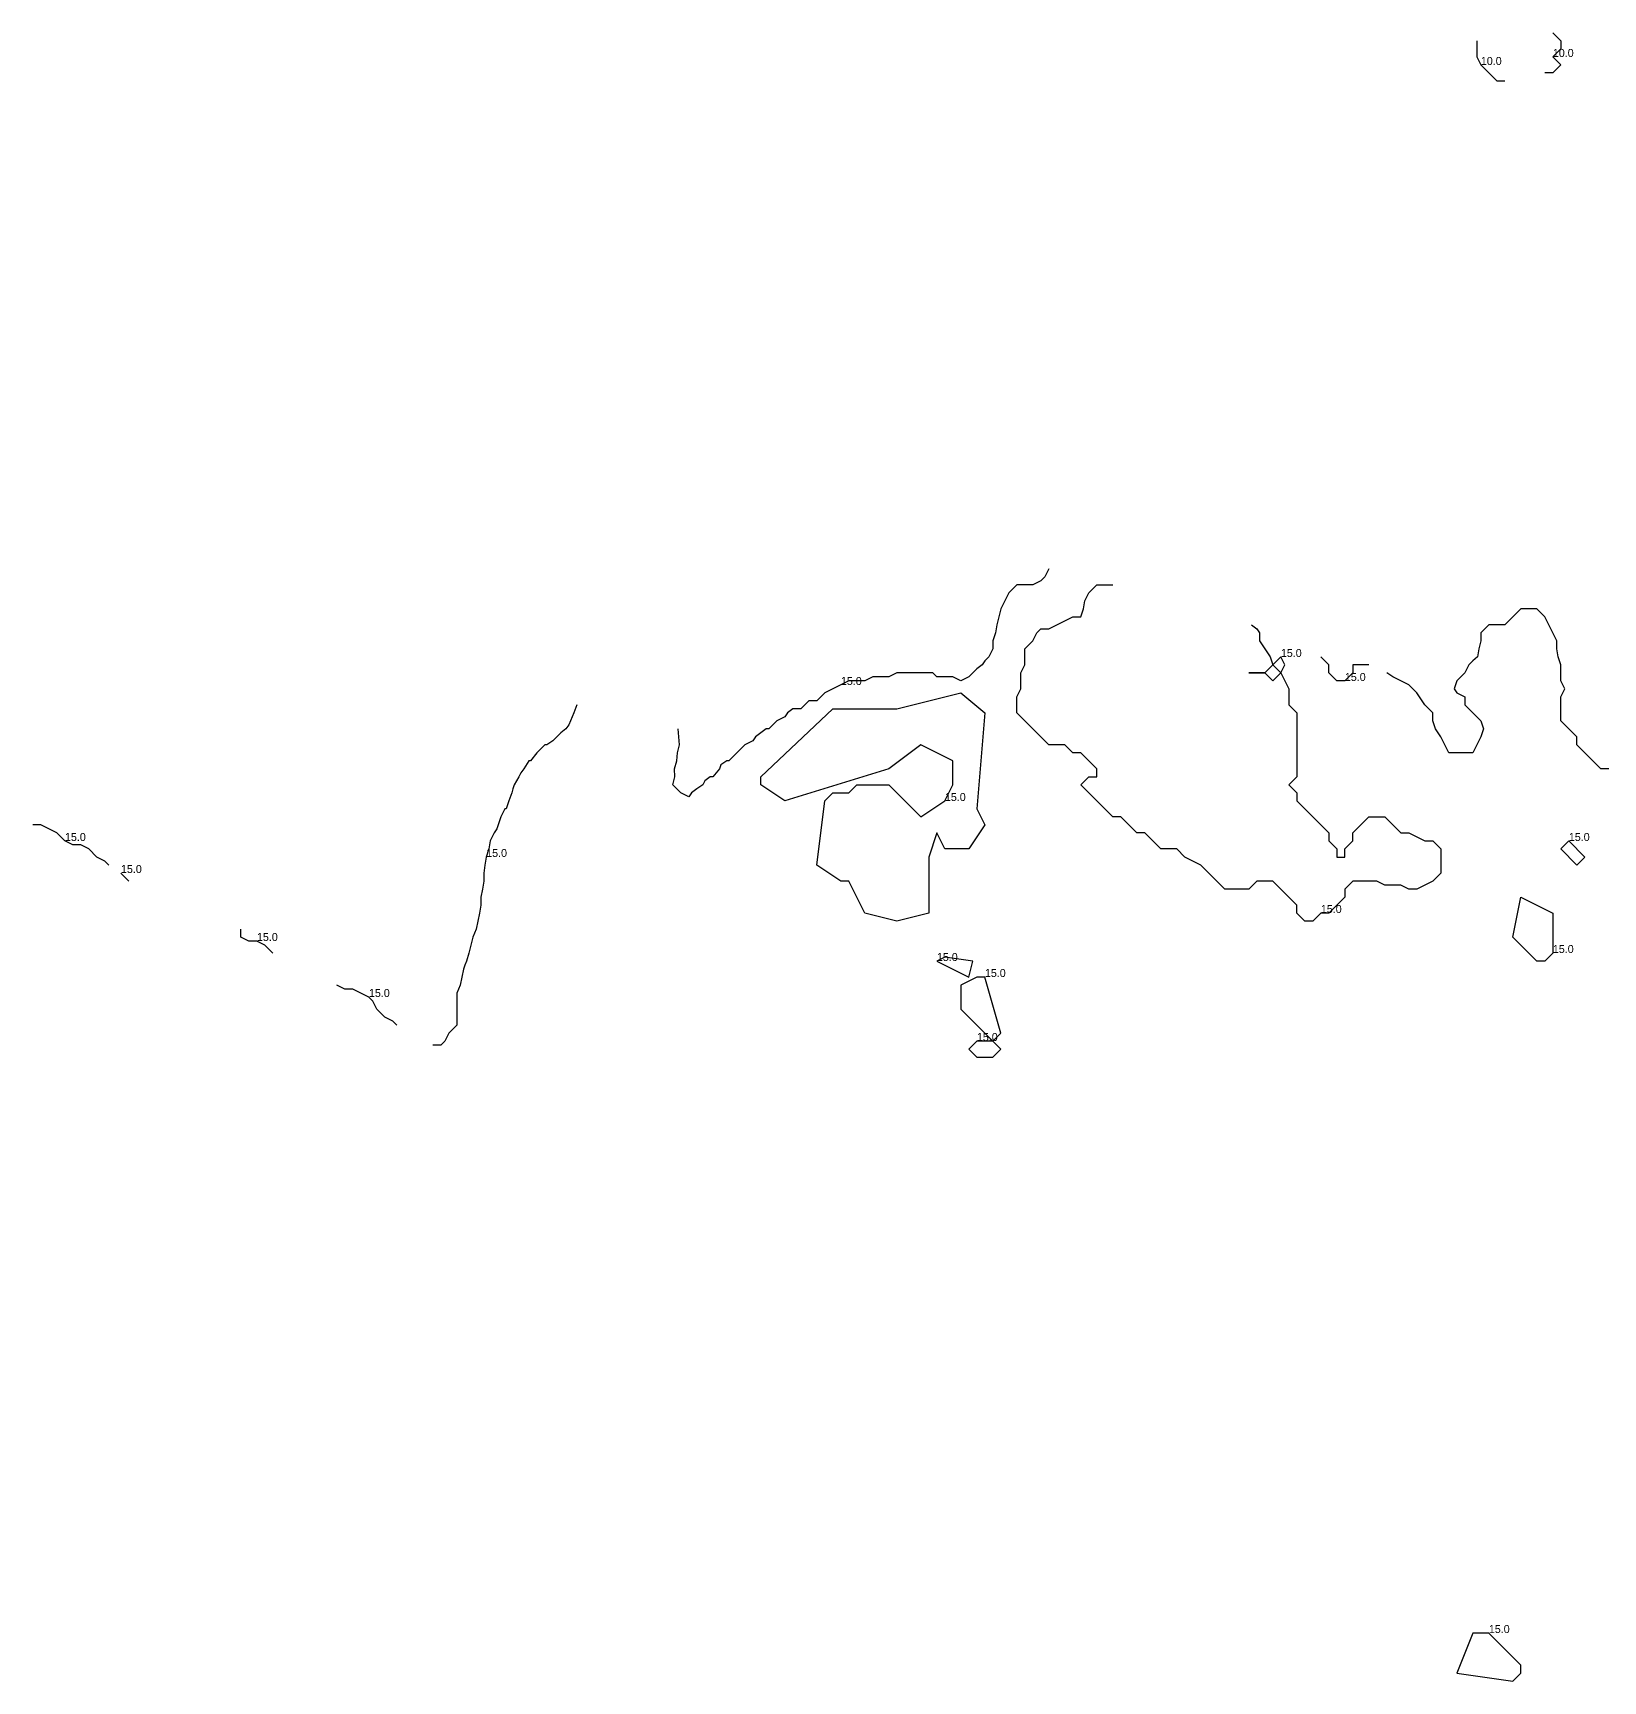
# Model space of a CAD drawing. Extents: x 509452 to 509976, y 5459453 to 5460064.
# Drawn here: x 509451.5 to 509647.8, y 5459858.5 to 5460064.5 of the extents above; entities that cross this region are included whole.
import ezdxf

# ---------------------------------------------------------------- set-up
doc = ezdxf.new("R2010")
doc.units = 0
doc.layers.add('100', color=7, linetype='CONTINUOUS')
doc.layers.add('150', color=7, linetype='CONTINUOUS')

msp = doc.modelspace()

# ---------------------------------------------------------------- linework, layer by layer
at = {"layer": '100'}
for points in [[(509632, 5460063.5), (509632, 5460062.5), (509632, 5460061.5), (509632.5, 5460060.5), (509633.5, 5460059.5), (509634.5, 5460058.5), (509635.5, 5460058.5)], [(509641.5, 5460064.5), (509642.5, 5460063.5), (509642.5, 5460062.5), (509641.5, 5460061.5), (509642.5, 5460060.5), (509641.5, 5460059.5), (509640.5, 5460059.5)]]:
    msp.add_lwpolyline(points, dxfattribs=at)
at = {"layer": '150'}
for points in [[(509578.5, 5459997.5), (509578, 5459996.5), (509577.5, 5459996), (509576.5, 5459995.5), (509575.5, 5459995.5), (509574.5, 5459995.5), (509573.5, 5459994.5), (509573, 5459993.5), (509572.5, 5459992.5), (509572.25, 5459991.5), (509572, 5459990.5), (509571.8438, 5459989.5), (509571.5, 5459988.5), (509571.5, 5459987.5), (509571, 5459986.5), (509570.5, 5459986), (509570.1562, 5459985.5), (509569.5, 5459985), (509569, 5459984.5), (509568.5, 5459984), (509567.5, 5459983.5), (509566.5, 5459984), (509565.5, 5459984), (509564.5, 5459984), (509564, 5459984.5), (509563.5, 5459984.5), (509562.5, 5459984.5), (509561.5, 5459984.5), (509560.5, 5459984.5), (509559.5, 5459984.5), (509558.5, 5459984), (509557.5, 5459984), (509556.5, 5459984), (509555.5, 5459983.5), (509554.5, 5459983.5), (509553.5, 5459983.5), (509552.5, 5459983), (509551.5, 5459982.5), (509550.5, 5459982), (509550, 5459981.5), (509549.5, 5459981), (509548.5, 5459981), (509548, 5459980.5), (509547.5, 5459980), (509546.5, 5459980), (509545.8438, 5459979.5), (509545.5, 5459979), (509544.5, 5459978.5), (509543.5, 5459977.5), (509543.1562, 5459977.5), (509542.5, 5459977), (509541.8438, 5459976.5), (509541.5, 5459976), (509540.5, 5459975.5), (509539.5, 5459974.5), (509538.5, 5459973.5), (509538.25, 5459973.5), (509537.5, 5459973), (509537.3125, 5459972.5), (509536.5, 5459971.5), (509536.1562, 5459971.5), (509535.5, 5459971), (509535.25, 5459970.5), (509534.5, 5459970), (509533.8438, 5459969.5), (509533.5, 5459969), (509532.5, 5459969.5), (509531.5, 5459970.5), (509531.75, 5459971.5), (509531.6875, 5459972.5), (509532, 5459973.5), (509532.0625, 5459974.5), (509532.3438, 5459975.5), (509532.25, 5459976.5), (509532.1562, 5459977.5)], [(509603.8438, 5459990.5), (509604.5, 5459990), (509604.8438, 5459989.5), (509604.8438, 5459988.5), (509605.5, 5459987.5), (509606.1562, 5459986.5), (509606.5, 5459985.5), (509605.5, 5459984.5), (509604.5, 5459984.5), (509603.5, 5459984.5), (509604.5, 5459984.5), (509605.5, 5459984.5), (509606.5, 5459983.5), (509607.5, 5459984.5), (509608, 5459983.5), (509608.5, 5459982.5), (509608.5, 5459981.5), (509608.5, 5459980.5), (509609.5, 5459979.5), (509609.5, 5459978.5), (509609.5, 5459977.5), (509609.5, 5459976.5), (509609.5, 5459975.5), (509609.5, 5459974.5), (509609.5, 5459973.5), (509609.5, 5459972.5), (509609.5, 5459971.5), (509608.5, 5459970.5), (509609.5, 5459969.5), (509609.5, 5459968.5), (509610.5, 5459967.5), (509611.5, 5459966.5), (509612.5, 5459965.5), (509613.5, 5459964.5), (509613.5, 5459963.5), (509614.5, 5459962.5), (509614.5, 5459961.5), (509615.5, 5459961.5), (509615.5, 5459962.5), (509616.5, 5459963.5), (509616.5, 5459964.5), (509617.5, 5459965.5), (509618.5, 5459966.5), (509619.5, 5459966.5), (509620.5, 5459966.5), (509621.5, 5459965.5), (509622.5, 5459964.5), (509623.5, 5459964.5), (509624.5, 5459964), (509625.5, 5459963.5), (509626.5, 5459963.5), (509627.5, 5459962.5), (509627.5, 5459961.5), (509627.5, 5459960.5), (509627.5, 5459959.5), (509626.5, 5459958.5), (509625.5, 5459958), (509624.5, 5459957.5), (509623.5, 5459957.5), (509622.5, 5459958), (509621.5, 5459958), (509620.5, 5459958), (509619.5, 5459958.5), (509618.5, 5459958.5), (509617.5, 5459958.5), (509616.5, 5459958.5), (509615.5, 5459957.5), (509615.5, 5459956.5), (509614.5, 5459955.5), (509613.5, 5459954.5), (509612.5, 5459954.5), (509611.5, 5459953.5), (509610.5, 5459953.5), (509609.5, 5459954.5), (509609.5, 5459955.5), (509608.5, 5459956.5), (509607.5, 5459957.5), (509606.5, 5459958.5), (509605.5, 5459958.5), (509604.5, 5459958.5), (509603.5, 5459957.5), (509602.5, 5459957.5), (509601.5, 5459957.5), (509600.5, 5459957.5), (509599.5, 5459958.5), (509598.5, 5459959.5), (509597.5, 5459960.5), (509596.5, 5459961), (509595.5, 5459961.5), (509594.5, 5459962.5), (509593.5, 5459962.5), (509592.5, 5459962.5), (509591.5, 5459963.5), (509590.5, 5459964.5), (509589.5, 5459964.5), (509588.5, 5459965.5), (509587.5, 5459966.5), (509586.5, 5459966.5), (509585.5, 5459967.5), (509584.5, 5459968.5), (509583.5, 5459969.5), (509582.5, 5459970.5), (509583.5, 5459971.5), (509584.5, 5459971.5), (509584.5, 5459972.5), (509583.5, 5459973.5), (509582.5, 5459974.5), (509581.5, 5459974.5), (509580.5, 5459975.5), (509579.5, 5459975.5), (509578.5, 5459975.5), (509577.5, 5459976.5), (509576.5, 5459977.5), (509575.5, 5459978.5), (509574.5, 5459979.5), (509574.5, 5459980.5), (509574.5, 5459981.5), (509575, 5459982.5), (509575, 5459983.5), (509575, 5459984.5), (509575.5, 5459985.5), (509575.5, 5459986.5), (509575.5, 5459987.5), (509576.5, 5459988.5), (509577, 5459989.5), (509577.5, 5459990), (509578.5, 5459990), (509579.5, 5459990.5), (509580.5, 5459991), (509581.5, 5459991.5), (509582.5, 5459991.5), (509582.8438, 5459992.5), (509583, 5459993.5), (509583.5, 5459994.5), (509584.5, 5459995.5), (509585.5, 5459995.5), (509586.5, 5459995.5)], [(509648.5, 5459972.5), (509647.5, 5459972.5), (509646.5, 5459973.5), (509645.5, 5459974.5), (509644.5, 5459975.5), (509644.5, 5459976.5), (509643.5, 5459977.5), (509642.5, 5459978.5), (509642.5, 5459979.5), (509642.5, 5459980.5), (509642.5, 5459981.5), (509643, 5459982.5), (509642.5, 5459983.5), (509642.5, 5459984.5), (509642.5, 5459985.5), (509642.1562, 5459986.5), (509642, 5459987.5), (509642, 5459988.5), (509641.5, 5459989.5), (509641, 5459990.5), (509640.5, 5459991.5), (509639.5, 5459992.5), (509638.5, 5459992.5), (509637.5, 5459992.5), (509636.5, 5459991.5), (509635.5, 5459990.5), (509634.5, 5459990.5), (509633.5, 5459990.5), (509632.5, 5459989.5), (509632.5, 5459988.5), (509632.25, 5459987.5), (509632.0938, 5459986.5), (509631.5, 5459986), (509631, 5459985.5), (509630.5, 5459984.5), (509629.5, 5459983.5), (509629.1562, 5459982.5), (509629.5, 5459982), (509630.5, 5459981.5), (509630.5, 5459980.5), (509631.5, 5459979.5), (509632.5, 5459978.5), (509632.8438, 5459977.5), (509632.5, 5459976.5), (509632, 5459975.5), (509631.5, 5459974.5), (509630.5, 5459974.5), (509629.5, 5459974.5), (509628.5, 5459974.5), (509628, 5459975.5), (509627.5, 5459976.5), (509626.8438, 5459977.5), (509626.5, 5459978.5), (509626.5, 5459979.5), (509625.5, 5459980.5), (509624.8438, 5459981.5), (509624.5, 5459982), (509624, 5459982.5), (509623.5, 5459983), (509622.5, 5459983.5), (509621.5, 5459984), (509620.75, 5459984.5)], [(509618.5, 5459985.5), (509617.5, 5459985.5), (509616.5, 5459985.5), (509616.5, 5459984.5), (509615.5, 5459983.5), (509614.5, 5459983.5), (509613.5, 5459984.5), (509613.5, 5459985.5), (509612.5, 5459986.5)], [(509519.5, 5459980.5), (509519.0938, 5459979.5), (509518.6875, 5459978.5), (509518.5, 5459978), (509518.0938, 5459977.5), (509517.5, 5459977), (509517, 5459976.5), (509516.5, 5459976), (509515.75, 5459975.5), (509515.5, 5459975.5), (509514.5, 5459974.5), (509513.6875, 5459973.5), (509513.5, 5459973.5), (509512.8438, 5459972.5), (509512.5, 5459972), (509512.2188, 5459971.5), (509511.6562, 5459970.5), (509511.5, 5459970), (509511.3438, 5459969.5), (509511, 5459968.5), (509510.6562, 5459967.5), (509510.5, 5459967.5), (509510, 5459966.5), (509509.6562, 5459965.5), (509509.5, 5459965), (509509.1562, 5459964.5), (509508.6562, 5459963.5), (509508.5, 5459962.5), (509508.1562, 5459961.5), (509508, 5459960.5), (509507.8438, 5459959.5), (509507.8438, 5459958.5), (509507.6875, 5459957.5), (509507.5, 5459956.5), (509507.5, 5459955.5), (509507.3125, 5459954.5), (509507.0938, 5459953.5), (509506.9062, 5459952.5), (509506.5, 5459951.5), (509506.25, 5459950.5), (509506, 5459949.5), (509505.6875, 5459948.5), (509505.5, 5459948), (509505.3125, 5459947.5), (509505.0938, 5459946.5), (509504.9062, 5459945.5), (509504.5, 5459944.5), (509504.5, 5459943.5), (509504.5, 5459942.5), (509504.5, 5459941.5), (509504.5, 5459940.5), (509503.5, 5459939.5), (509503, 5459938.5), (509502.5, 5459938), (509501.5, 5459938)], [(509461, 5459960.5), (509460.5, 5459961), (509459.5, 5459961.5), (509458.5, 5459962.5), (509457.5, 5459963), (509456.5, 5459963), (509455.5, 5459963.5), (509454.5, 5459964.5), (509453.5, 5459965), (509452.5, 5459965.5), (509451.5, 5459965.5)], [(509462.5, 5459959.5), (509463.5, 5459958.5)], [(509481.5, 5459949.5), (509480.5, 5459950.5), (509479.5, 5459951), (509478.5, 5459951), (509477.5, 5459951.5), (509477.5, 5459952.5)], [(509497, 5459940.5), (509496.5, 5459941), (509495.5, 5459941.5), (509494.5, 5459942.5), (509494, 5459943.5), (509493.5, 5459944), (509492.5, 5459944.5), (509491.5, 5459945), (509490.5, 5459945), (509489.5, 5459945.5)]]:
    msp.add_lwpolyline(points, dxfattribs=at)
for points in [[(509608, 5459985.5), (509607.5, 5459986.5), (509606.5, 5459985.5), (509607.5, 5459984.5)], [(509564.5, 5459964.5), (509563.5, 5459961.5), (509563.5, 5459954.5), (509559.5, 5459953.5), (509555.5, 5459954.5), (509553.5, 5459958.5), (509552.5, 5459958.5), (509549.5, 5459960.5), (509550.5, 5459968.5), (509551.5, 5459969.5), (509552.5, 5459969.5), (509553.5, 5459969.5), (509554.5, 5459970.5), (509558.5, 5459970.5), (509562.5, 5459966.5), (509565.5, 5459968.5), (509566.5, 5459970.5), (509566.5, 5459973.5), (509562.5, 5459975.5), (509558.5, 5459972.5), (509545.5, 5459968.5), (509542.5, 5459970.5), (509542.5, 5459971.5), (509551.5, 5459980), (509559.5, 5459980), (509567.5, 5459982), (509570.5, 5459979.5), (509569.5, 5459967.5), (509570.5, 5459965.5), (509568.5, 5459962.5), (509565.5, 5459962.5)], [(509645.5, 5459961.5), (509643.5, 5459963.5), (509642.5, 5459962.5), (509644.5, 5459960.5)], [(509637.5, 5459956.5), (509641.5, 5459954.5), (509641.5, 5459949.5), (509640.5, 5459948.5), (509639.5, 5459948.5), (509636.5, 5459951.5)], [(509565.5, 5459949), (509564.5, 5459948.5), (509568.5, 5459946.5), (509569, 5459948.5)], [(509571.5, 5459938.5), (509572.5, 5459939.5), (509570.5, 5459946.5), (509569.5, 5459946.5), (509567.5, 5459945.5), (509567.5, 5459942.5)], [(509572.5, 5459937.5), (509571.5, 5459938.5), (509570.5, 5459938.5), (509569.5, 5459938.5), (509568.5, 5459937.5), (509569.5, 5459936.5), (509570.5, 5459936.5), (509571.5, 5459936.5)], [(509637.5, 5459859.5), (509637.5, 5459860.5), (509633.5, 5459864.5), (509631.5, 5459864.5), (509629.5, 5459859.5), (509636.5, 5459858.5)]]:
    msp.add_lwpolyline(points, close=True, dxfattribs=at)

# ---------------------------------------------------------------- texts
at = {"layer": '100'}
for p in [(509632.5, 5460060.5, 10), (509641.5, 5460061.5, 10)]:
    msp.add_text('10.0', height=1, dxfattribs=at).set_placement(p)
at = {"layer": '150'}
for p in [(509607.5, 5459986.5, 15), (509552.5, 5459983, 15), (509615.5, 5459983.5, 15), (509565.5, 5459968.5, 15), (509455.5, 5459963.5, 15), (509643.5, 5459963.5, 15), (509508.1562, 5459961.5, 15), (509462.5, 5459959.5, 15), (509612.5, 5459954.5, 15), (509479.5, 5459951, 15), (509641.5, 5459949.5, 15), (509564.5, 5459948.5, 15), (509570.5, 5459946.5, 15), (509493.5, 5459944, 15), (509569.5, 5459938.5, 15), (509633.5, 5459864.5, 15)]:
    msp.add_text('15.0', height=1, dxfattribs=at).set_placement(p)

doc.saveas('drawing.dxf')
